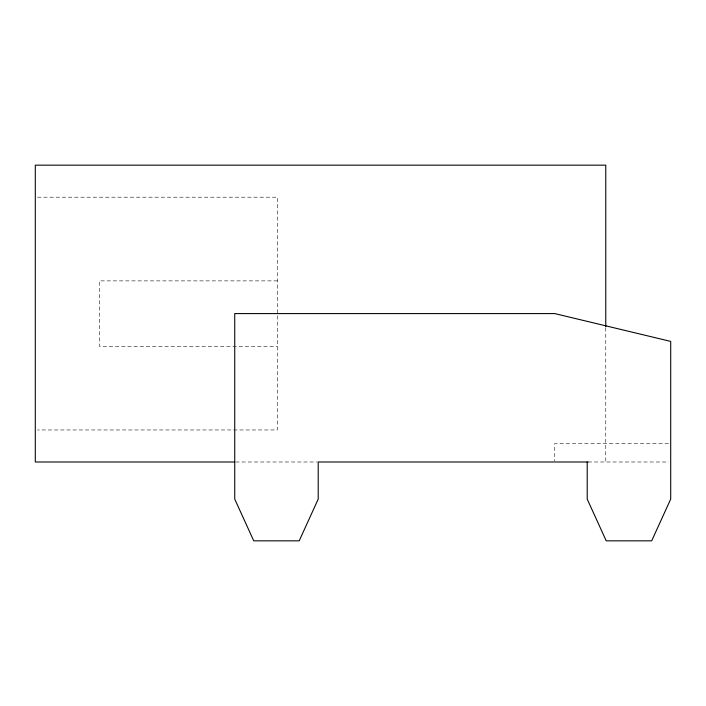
<?xml version="1.0" encoding="UTF-8"?>
<svg xmlns="http://www.w3.org/2000/svg" width="706" height="706" viewBox="0 0 706 706"><rect width="100%" height="100%" fill="white"/><g stroke="black" fill="none" stroke-linecap="round" stroke-linejoin="round"><path stroke-width="0.53" stroke-dasharray="3.53 2.65" d="M37.497 197.195L277.405 197.195L277.405 429.963L37.497 429.963M277.405 280.882L99.308 280.882L99.308 346.267L277.405 346.267M668.511 443.439L554.748 443.439L554.748 460.903M235.733 461.989L317.232 461.989M588.151 461.989L668.511 461.989M605.766 327.849L605.766 461.989"/><path stroke-width="1.06" d="M234.63 461.989L35.3 461.989L35.3 165.16L605.766 165.16L605.766 326.746M588.151 461.989L318.212 461.989L318.212 499.098L299.203 540.84L253.745 540.84L234.736 499.098L234.736 313.579L554.748 313.579L670.7 341.404L670.7 499.098L651.682 540.84L606.233 540.84L587.215 499.098L587.215 461.989"/></g></svg>
